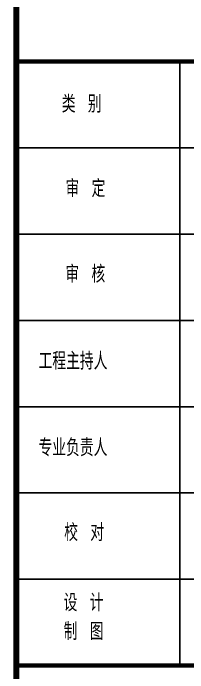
# Model space of a CAD drawing. Extents: x -417156 to 1571408, y 205758 to 1045562.
# Drawn here: x 1197405 to 1201457, y 902161 to 917454 of the extents above; entities that cross this region are included whole.
import ezdxf

# ---------------------------------------------------------------- set-up
doc = ezdxf.new("R2010")
doc.units = 0
doc.header["$LTSCALE"] = 1000
doc.header["$MEASUREMENT"] = 0
for name, color, linetype in [('PP-PM-TK', 7, 'CONTINUOUS'), ('PUB_TEXT', 7, 'CONTINUOUS'), ('PUB_TITLE', 4, 'CONTINUOUS')]:
    doc.layers.add(name, color=color, linetype=linetype)
doc.styles.add('TQ', font='txt.shx', dxfattribs={"width": 0.8, "bigfont": 'hztxt.shx'})

msp = doc.modelspace()

# ---------------------------------------------------------------- linework, layer by layer
at = {"layer": 'PP-PM-TK', "color": 4}
for points, const_width in [([(1197475, 984603), (1197475, 869803)], 140), ([(1197475, 902331), (1208475, 902331)], 40)]:
    msp.add_lwpolyline(points, dxfattribs=dict(at, const_width=const_width))
at = {"layer": 'PUB_TITLE', "color": 4}
for p, q in [((1201275, 902331), (1201275, 916331)), ((1197475, 914331), (1208475, 914331)), ((1197475, 912331), (1208475, 912331)), ((1197475, 910331), (1208475, 910331)), ((1197475, 908331), (1208475, 908331)), ((1197475, 906331), (1208475, 906331)), ((1197475, 904331), (1208475, 904331)), ((1197475, 902331), (1208475, 902331))]:
    msp.add_line(p, q, dxfattribs=at)
at = {"layer": 'PUB_TITLE', "color": 4, "const_width": 100}
for points in [[(1197475, 916331), (1208475, 916331)], [(1197475, 902331), (1208475, 902331)]]:
    msp.add_lwpolyline(points, dxfattribs=at)

# ---------------------------------------------------------------- texts
at = {"layer": 'PUB_TEXT', "color": 2, "char_height": 400, "width": 3359.66, "attachment_point": 1, "style": 'TQ'}
for s, insert in [('类 别', (1198532, 915549)), ('审 定', (1198619, 913589)), ('审 核', (1198616, 911606)), ('工程主持人', (1197993, 909590)), ('专业负责人', (1197991, 907583)), ('校 对', (1198589, 905614)), ('设 计 \\P制 图', (1198575, 903988))]:
    msp.add_mtext(s, dxfattribs=dict(at, insert=insert))

doc.saveas('drawing.dxf')
